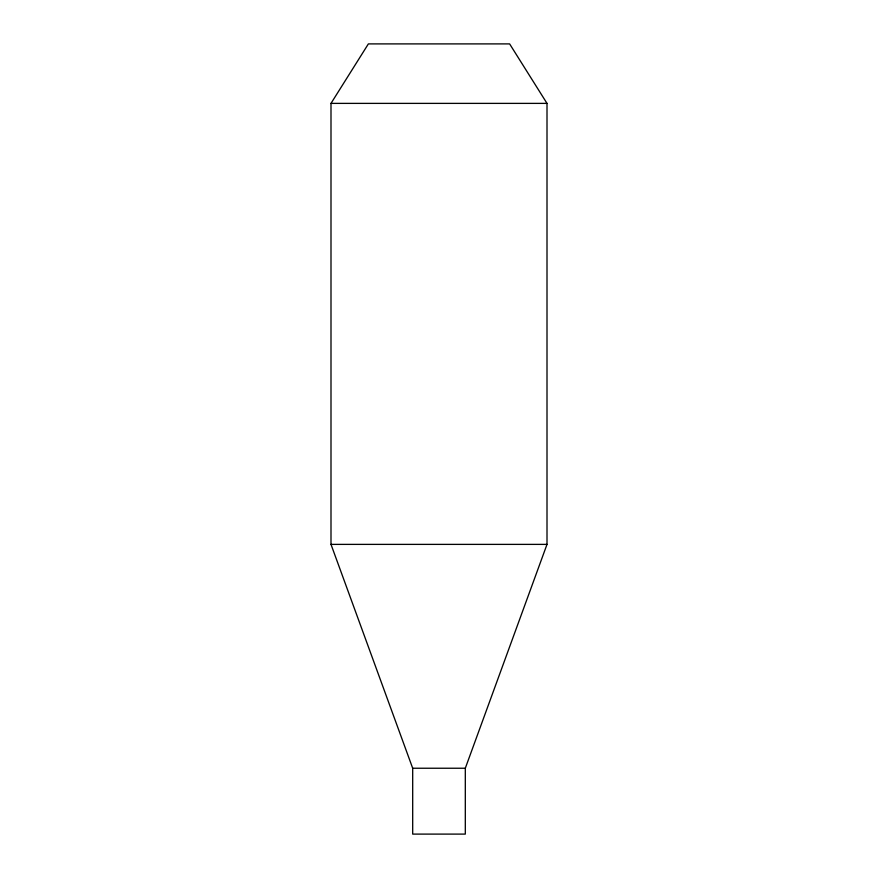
<?xml version="1.0" encoding="UTF-8"?>
<svg xmlns="http://www.w3.org/2000/svg" width="878" height="878" viewBox="0 0 878 878"><rect width="100%" height="100%" fill="white"/><g stroke="black" fill="none" stroke-linecap="round" stroke-linejoin="round"><path stroke-width="1.32" d="M465.307 768.239L547.005 544.382L547.005 103.384L509.624 43.9L368.376 43.9L330.995 103.384L330.995 544.382L412.693 768.239L412.693 834.1L465.307 834.1L465.307 768.239L412.693 768.239M330.995 103.384L547.005 103.384M330.995 544.382L547.005 544.382"/></g></svg>
